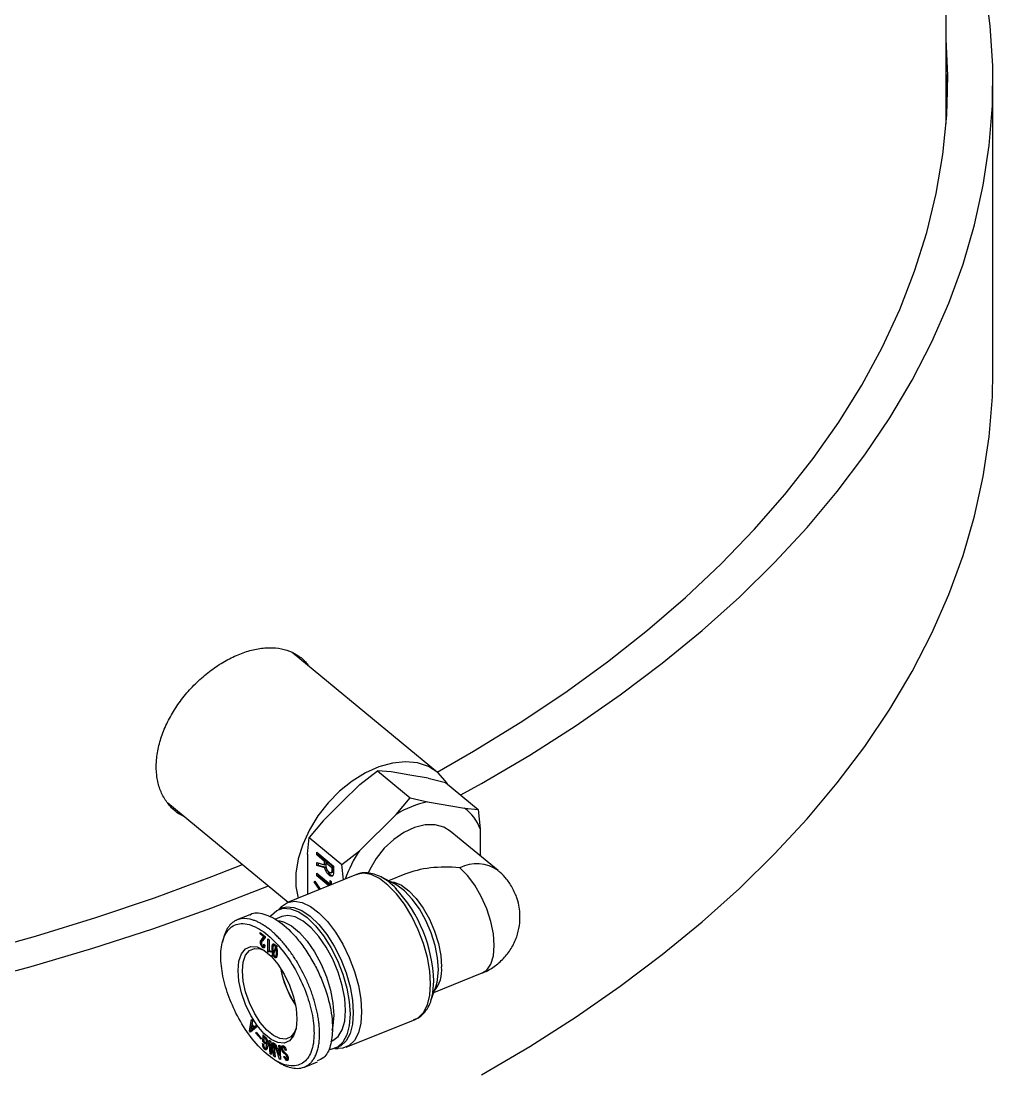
# Model space of a CAD drawing. Header units: millimetres. Extents: x 334 to 3694, y 0 to 2376.
# Drawn here: x 3245.2 to 3318.8, y 1206.1 to 1285.7 of the extents above; entities that cross this region are included whole.
import ezdxf

# ---------------------------------------------------------------- set-up
doc = ezdxf.new("R2010")
doc.units = ezdxf.units.MM
doc.header["$LTSCALE"] = 3
doc.layers.add('1_외형선', color=7, linetype='Continuous', lineweight=25)

msp = doc.modelspace()

# ---------------------------------------------------------------- linework, layer by layer
at = {"layer": '1_외형선'}
for p, q in [((3315.239, 1278.689), (3315.239, 1339.046)), ((3315.341, 1279.913), (3315.239, 1281.857)), ((3318.779, 1259.092), (3318.779, 1281.138)), ((3276.759, 1228.791), (3265.752, 1237.866)), ((3270.88, 1227.876), (3272.205, 1228.92)), ((3272.205, 1228.92), (3274.677, 1226.883)), ((3273.249, 1228.833), (3272.205, 1228.92)), ((3274.645, 1228.594), (3273.249, 1228.833)), ((3276.04, 1228.355), (3274.645, 1228.594)), ((3276.04, 1228.355), (3277.366, 1228.036)), ((3270.88, 1227.876), (3269.484, 1226.508)), ((3277.366, 1228.036), (3279.837, 1225.999)), ((3273.633, 1225.606), (3274.677, 1226.883)), ((3274.677, 1226.883), (3276.002, 1226.564)), ((3256.343, 1226.494), (3265.458, 1218.978)), ((3269.484, 1226.508), (3268.089, 1225.141)), ((3276.002, 1226.564), (3278.793, 1226.086)), ((3278.793, 1226.086), (3279.837, 1225.999)), ((3279.837, 1225.999), (3279.978, 1224.519)), ((3268.089, 1225.141), (3267.045, 1223.864)), ((3270.842, 1222.871), (3273.633, 1225.606)), ((3281.332, 1221.366), (3277.718, 1224.345)), ((3279.978, 1224.519), (3279.978, 1222.482)), ((3266.904, 1222.617), (3267.045, 1223.864)), ((3267.045, 1223.864), (3269.516, 1221.827)), ((3267.614, 1222.76), (3268.887, 1221.71)), ((3267.614, 1222.546), (3267.614, 1222.76)), ((3267.712, 1222.679), (3267.712, 1222.586)), ((3269.516, 1221.827), (3270.842, 1222.871)), ((3266.904, 1222.617), (3266.904, 1221.01)), ((3267.712, 1222.586), (3267.614, 1222.546)), ((3268.202, 1222.062), (3267.614, 1222.546)), ((3267.614, 1221.97), (3268.202, 1221.801)), ((3267.614, 1221.747), (3267.614, 1221.97)), ((3267.712, 1222.586), (3268.3, 1222.101)), ((3267.712, 1221.942), (3267.712, 1221.787)), ((3268.3, 1222.101), (3268.202, 1222.062)), ((3268.202, 1221.801), (3268.202, 1222.062)), ((3268.3, 1222.101), (3268.3, 1221.841)), ((3268.326, 1221.959), (3268.424, 1221.999)), ((3268.326, 1221.959), (3268.763, 1221.599)), ((3268.326, 1221.69), (3268.326, 1221.959)), ((3268.862, 1221.638), (3268.424, 1221.999)), ((3267.712, 1221.787), (3267.614, 1221.747)), ((3268.221, 1221.581), (3267.614, 1221.747)), ((3267.614, 1221.17), (3268.626, 1220.336)), ((3267.614, 1220.957), (3267.614, 1221.17)), ((3267.712, 1221.787), (3268.32, 1221.621)), ((3267.712, 1221.089), (3267.712, 1220.996)), ((3268.3, 1221.841), (3268.202, 1221.801)), ((3268.32, 1221.621), (3268.221, 1221.581)), ((3268.404, 1221.383), (3268.306, 1221.343)), ((3268.661, 1221.186), (3268.759, 1221.226)), ((3268.698, 1221.197), (3268.796, 1221.237)), ((3268.763, 1221.599), (3268.862, 1221.638)), ((3268.763, 1221.599), (3268.763, 1221.394)), ((3268.763, 1221.394), (3268.862, 1221.434)), ((3268.862, 1221.434), (3268.862, 1221.638)), ((3268.887, 1221.71), (3268.887, 1221.245)), ((3269.627, 1220.663), (3269.516, 1221.827)), ((3274.282, 1221.089), (3273.047, 1220.59)), ((3270.621, 1221.065), (3265.403, 1218.956)), ((3266.904, 1221.01), (3266.904, 1219.562)), ((3267.418, 1220.514), (3267.457, 1220.575)), ((3267.418, 1220.514), (3267.481, 1220.539)), ((3267.814, 1219.93), (3267.418, 1220.514)), ((3267.457, 1220.575), (3267.877, 1219.956)), ((3267.614, 1220.957), (3267.712, 1220.996)), ((3268.515, 1220.214), (3267.614, 1220.957)), ((3267.712, 1220.996), (3268.613, 1220.253)), ((3268.639, 1221.069), (3268.541, 1221.029)), ((3268.626, 1220.615), (3268.704, 1220.55)), ((3268.626, 1220.336), (3268.626, 1220.615)), ((3268.724, 1220.376), (3268.626, 1220.336)), ((3273.537, 1220.338), (3272.461, 1220.891)), ((3273.666, 1220.267), (3273.537, 1220.338)), ((3262.562, 1218.027), (3261.575, 1217.628)), ((3264.91, 1218.611), (3264.738, 1218.428)), ((3265.002, 1218.535), (3264.756, 1218.435)), ((3264.981, 1217.879), (3264.432, 1217.657)), ((3263.341, 1216.674), (3263.701, 1216.377)), ((3263.341, 1216.579), (3263.341, 1216.674)), ((3263.419, 1216.61), (3263.341, 1216.579)), ((3263.617, 1216.352), (3263.341, 1216.579)), ((3263.447, 1216.17), (3263.617, 1216.352)), ((3263.715, 1216.392), (3263.546, 1216.21)), ((3263.617, 1216.352), (3263.694, 1216.383)), ((3263.701, 1216.377), (3263.701, 1216.297)), ((3260.559, 1216.267), (3260.478, 1215.96)), ((3263.45, 1215.987), (3263.352, 1215.947)), ((3263.459, 1215.734), (3263.401, 1215.71)), ((3263.546, 1216.21), (3263.447, 1216.17)), ((3263.701, 1216.297), (3263.5, 1216.051)), ((3263.613, 1215.592), (3263.514, 1215.552)), ((3263.56, 1215.628), (3263.575, 1215.634)), ((3263.574, 1215.634), (3263.613, 1215.592)), ((3263.676, 1215.675), (3263.578, 1215.635)), ((3263.61, 1215.795), (3263.687, 1215.731)), ((3263.613, 1215.592), (3263.66, 1215.564)), ((3263.92, 1216.197), (3264.001, 1216.13)), ((3263.92, 1215.217), (3263.92, 1216.197)), ((3264.001, 1216.13), (3264.001, 1215.351)), ((3264.503, 1215.556), (3264.326, 1215.104)), ((3264.462, 1215.741), (3264.374, 1215.706)), ((3264.487, 1215.715), (3264.421, 1215.688)), ((3264.503, 1215.556), (3264.587, 1215.59)), ((3264.541, 1215.625), (3264.573, 1215.699)), ((3264.603, 1215.649), (3264.541, 1215.625)), ((3264.574, 1215.527), (3264.561, 1215.493)), ((3264.609, 1215.64), (3264.57, 1215.551)), ((3264.573, 1215.699), (3264.609, 1215.64)), ((3264.019, 1215.257), (3263.92, 1215.217)), ((3263.963, 1215.182), (3263.92, 1215.217)), ((3264.086, 1215.282), (3264, 1215.247)), ((3264.001, 1215.351), (3264.107, 1215.264)), ((3264.019, 1215.337), (3264.019, 1215.257)), ((3264.019, 1215.257), (3264.021, 1215.255)), ((3264.107, 1215.264), (3264.107, 1215.204)), ((3264.326, 1215.481), (3264.227, 1215.441)), ((3264.241, 1214.937), (3264.284, 1215.018)), ((3264.34, 1214.977), (3264.241, 1214.937)), ((3264.277, 1214.878), (3264.241, 1214.937)), ((3264.312, 1214.949), (3264.277, 1214.878)), ((3264.361, 1215.049), (3264.284, 1215.018)), ((3264.326, 1215.104), (3264.309, 1215.374)), ((3264.369, 1214.972), (3264.312, 1214.949)), ((3264.392, 1215.13), (3264.326, 1215.104)), ((3264.356, 1215.008), (3264.34, 1214.977)), ((3264.34, 1214.977), (3264.348, 1214.964)), ((3264.351, 1215.023), (3264.524, 1215.478)), ((3264.368, 1215.12), (3264.375, 1215.087)), ((3264.52, 1214.844), (3264.421, 1214.804)), ((3264.469, 1214.878), (3264.47, 1214.878)), ((3264.483, 1214.883), (3264.52, 1214.844)), ((3264.583, 1214.922), (3264.485, 1214.882)), ((3264.579, 1215.501), (3264.524, 1215.478)), ((3264.524, 1215.478), (3264.538, 1215.185)), ((3264.614, 1215.216), (3264.538, 1215.185)), ((3264.604, 1214.95), (3264.583, 1214.922)), ((3276.465, 1212.134), (3280.14, 1213.62)), ((3276.253, 1211.511), (3276.642, 1212.656)), ((3276.642, 1212.656), (3276.716, 1212.912)), ((3276.253, 1211.511), (3276.37, 1211.95)), ((3262.53, 1209.227), (3262.672, 1210.101)), ((3262.672, 1210.101), (3262.748, 1209.986)), ((3262.746, 1209.989), (3262.676, 1209.558)), ((3262.748, 1209.986), (3262.705, 1209.733)), ((3269.833, 1207.997), (3275.051, 1210.106)), ((3274.993, 1210.085), (3275.051, 1210.106)), ((3262.629, 1209.266), (3262.53, 1209.227)), ((3262.594, 1209.13), (3262.53, 1209.227)), ((3263.053, 1209.524), (3262.594, 1209.13)), ((3262.643, 1209.353), (3262.629, 1209.266)), ((3262.629, 1209.266), (3262.673, 1209.199)), ((3262.641, 1209.356), (3262.691, 1209.647)), ((3262.647, 1209.346), (3262.641, 1209.356)), ((3262.799, 1209.484), (3262.647, 1209.346)), ((3262.745, 1209.386), (3262.647, 1209.346)), ((3262.747, 1209.67), (3262.691, 1209.647)), ((3262.691, 1209.647), (3262.799, 1209.484)), ((3262.705, 1209.733), (3262.845, 1209.521)), ((3262.898, 1209.523), (3262.745, 1209.386)), ((3262.799, 1209.484), (3262.898, 1209.523)), ((3262.845, 1209.521), (3262.977, 1209.639)), ((3262.845, 1209.521), (3262.943, 1209.561)), ((3262.888, 1209.539), (3262.898, 1209.523)), ((3262.997, 1209.609), (3262.943, 1209.561)), ((3262.977, 1209.639), (3263.053, 1209.524)), ((3263.006, 1209.067), (3263.02, 1209.133)), ((3263.058, 1209.088), (3263.006, 1209.067)), ((3263.395, 1208.6), (3263.006, 1209.067)), ((3263.02, 1209.133), (3263.409, 1208.666)), ((3263.409, 1208.666), (3263.395, 1208.6)), ((3263.527, 1208.424), (3263.551, 1208.935)), ((3263.601, 1208.454), (3263.527, 1208.424)), ((3263.706, 1208.259), (3263.527, 1208.424)), ((3263.551, 1208.935), (3263.611, 1208.88)), ((3263.606, 1208.542), (3263.601, 1208.451)), ((3263.601, 1208.451), (3263.711, 1208.35)), ((3263.611, 1208.88), (3263.617, 1208.784)), ((3263.641, 1208.793), (3263.635, 1208.675)), ((3263.755, 1208.736), (3263.657, 1208.697)), ((3263.711, 1208.35), (3263.706, 1208.259)), ((3263.788, 1208.703), (3263.722, 1208.677)), ((3263.837, 1208.611), (3263.777, 1208.587)), ((3264.003, 1208.533), (3264.101, 1208.47)), ((3264.091, 1207.489), (3264.003, 1208.533)), ((3264.101, 1208.47), (3264.349, 1207.572)), ((3264.114, 1208.424), (3264.13, 1208.229)), ((3264.286, 1208.351), (3264.367, 1208.3)), ((3264.352, 1207.569), (3264.286, 1208.351)), ((3268.682, 1208.438), (3268.781, 1208.478)), ((3263.52, 1208.289), (3263.594, 1208.221)), ((3263.624, 1208.015), (3263.568, 1207.992)), ((3263.77, 1207.882), (3263.672, 1207.842)), ((3263.821, 1207.956), (3263.723, 1207.916)), ((3263.736, 1207.921), (3263.77, 1207.882)), ((3263.917, 1208.261), (3263.818, 1208.221)), ((3264.164, 1208.243), (3264.105, 1208.219)), ((3264.105, 1208.219), (3264.171, 1207.437)), ((3264.109, 1208.217), (3264.105, 1208.219)), ((3264.165, 1208.239), (3264.109, 1208.217)), ((3264.357, 1207.318), (3264.109, 1208.217)), ((3264.349, 1207.572), (3264.352, 1207.569)), ((3264.426, 1207.599), (3264.352, 1207.569)), ((3264.367, 1208.3), (3264.455, 1207.255)), ((3264.392, 1207.586), (3264.442, 1207.404)), ((3264.42, 1208.27), (3264.501, 1208.241)), ((3264.805, 1207.102), (3264.42, 1208.27)), ((3264.501, 1208.241), (3264.611, 1207.901)), ((3264.611, 1207.901), (3264.758, 1207.849)), ((3264.747, 1207.827), (3264.649, 1207.787)), ((3264.649, 1207.787), (3264.763, 1207.747)), ((3264.776, 1207.393), (3264.649, 1207.787)), ((3264.659, 1207.884), (3264.686, 1207.802)), ((3264.742, 1208.157), (3264.822, 1208.129)), ((3264.758, 1207.849), (3264.742, 1208.157)), ((3264.747, 1207.827), (3264.838, 1207.795)), ((3264.758, 1207.849), (3264.834, 1207.88)), ((3264.763, 1207.747), (3264.839, 1207.778)), ((3264.763, 1207.747), (3264.783, 1207.39)), ((3264.822, 1208.129), (3264.872, 1207.078)), ((3265.039, 1208.08), (3264.941, 1208.041)), ((3265.028, 1207.835), (3264.964, 1207.809)), ((3265.052, 1208.116), (3265.039, 1208.08)), ((3265.142, 1208.036), (3265.043, 1207.996)), ((3265.176, 1208.043), (3265.077, 1208.003)), ((3265.181, 1207.62), (3265.101, 1207.587)), ((3265.282, 1207.411), (3265.101, 1207.587)), ((3265.114, 1207.685), (3265.318, 1207.485)), ((3265.142, 1208.034), (3265.176, 1208.043)), ((3265.213, 1207.98), (3265.153, 1207.956)), ((3265.28, 1207.84), (3265.219, 1207.816)), ((3265.235, 1207.764), (3265.219, 1207.816)), ((3265.297, 1207.789), (3265.235, 1207.764)), ((3265.305, 1207.762), (3265.235, 1207.764)), ((3265.288, 1207.82), (3265.305, 1207.762)), ((3268.987, 1207.914), (3269.239, 1207.902)), ((3269.006, 1207.922), (3269.252, 1208.021)), ((3264.164, 1207.519), (3264.091, 1207.489)), ((3264.171, 1207.437), (3264.091, 1207.489)), ((3264.446, 1207.355), (3264.357, 1207.318)), ((3264.455, 1207.255), (3264.357, 1207.318)), ((3264.449, 1207.027), (3264.722, 1206.862)), ((3264.783, 1207.39), (3264.776, 1207.393)), ((3264.856, 1207.42), (3264.783, 1207.39)), ((3264.869, 1207.128), (3264.805, 1207.102)), ((3264.872, 1207.078), (3264.805, 1207.102)), ((3264.817, 1207.404), (3264.863, 1207.263)), ((3265.131, 1207.304), (3265.201, 1207.302)), ((3265.345, 1207.099), (3265.247, 1207.059)), ((3265.354, 1207.44), (3265.282, 1207.411)), ((3265.357, 1207.109), (3265.456, 1207.149)), ((3265.369, 1207.264), (3265.428, 1207.289)), ((3265.418, 1207.006), (3265.372, 1206.987)), ((3265.454, 1207.174), (3265.377, 1207.143)), ((3266.674, 1206.501), (3267.662, 1206.9))]:
    msp.add_line(p, q, dxfattribs=at)
at = {"layer": '1_외형선', "flags": 128}
for points in [[(3278.517, 1227.087), (3280.067, 1227.949), (3283.727, 1230.105), (3287.232, 1232.345), (3290.577, 1234.665), (3293.757, 1237.061), (3296.766, 1239.53), (3299.599, 1242.067), (3302.251, 1244.668), (3304.719, 1247.329), (3306.998, 1250.046), (3309.084, 1252.814), (3310.975, 1255.629), (3312.666, 1258.485), (3314.155, 1261.378), (3315.44, 1264.304), (3316.519, 1267.258), (3317.389, 1270.235), (3318.05, 1273.229), (3318.499, 1276.236), (3318.738, 1279.252), (3318.764, 1282.27), (3318.579, 1285.287), (3318.182, 1288.297)], [(3276.718, 1228.824), (3279.485, 1230.405), (3283.017, 1232.574), (3286.392, 1234.825), (3289.604, 1237.153), (3292.648, 1239.556), (3295.519, 1242.029), (3298.211, 1244.569), (3300.72, 1247.169), (3303.042, 1249.827), (3305.174, 1252.538), (3307.11, 1255.297), (3308.849, 1258.1), (3310.387, 1260.941), (3311.722, 1263.817), (3312.851, 1266.721), (3313.772, 1269.65), (3314.485, 1272.599), (3314.987, 1275.562), (3315.278, 1278.534), (3315.357, 1281.51), (3315.239, 1284.307)], [(3315.231, 1277.864), (3315.237, 1278.317), (3315.239, 1278.689)], [(3280.067, 1205.902), (3283.727, 1208.058), (3287.232, 1210.298), (3290.577, 1212.618), (3293.757, 1215.014), (3296.766, 1217.483), (3299.599, 1220.02), (3302.251, 1222.622), (3304.719, 1225.283), (3306.998, 1228), (3309.084, 1230.768), (3310.975, 1233.582), (3312.666, 1236.438), (3314.155, 1239.332), (3315.44, 1242.258), (3316.519, 1245.211), (3317.389, 1248.188), (3318.05, 1251.182), (3318.499, 1254.19), (3318.738, 1257.205), (3318.779, 1259.092)], [(3277.506, 1227.921), (3277.342, 1228.169), (3276.768, 1228.783), (3276.058, 1229.234), (3275.234, 1229.509), (3274.318, 1229.599), (3273.338, 1229.502), (3272.321, 1229.221), (3271.297, 1228.763), (3270.294, 1228.143), (3269.343, 1227.377), (3268.47, 1226.488), (3267.7, 1225.502), (3267.056, 1224.446), (3266.556, 1223.352), (3266.214, 1222.25), (3266.041, 1221.173), (3266.041, 1220.151), (3266.196, 1219.276)], [(3277.718, 1224.345), (3277.236, 1224.642), (3276.567, 1224.823), (3275.817, 1224.818), (3275.02, 1224.626), (3274.213, 1224.257), (3273.435, 1223.727), (3272.721, 1223.061), (3272.106, 1222.291), (3271.617, 1221.452), (3271.494, 1221.182)], [(3171.153, 1209.444), (3176.268, 1209.063), (3181.405, 1208.804), (3186.556, 1208.666), (3191.713, 1208.651), (3196.866, 1208.758), (3202.008, 1208.987), (3207.129, 1209.338), (3212.22, 1209.809), (3217.274, 1210.401), (3222.282, 1211.113), (3227.234, 1211.942), (3232.124, 1212.888), (3236.942, 1213.949), (3241.68, 1215.124), (3246.331, 1216.409), (3250.887, 1217.804), (3255.34, 1219.306), (3259.682, 1220.912), (3261.999, 1221.83)], [(3276.226, 1212.791), (3276.165, 1213.755), (3275.983, 1214.785), (3275.688, 1215.844), (3275.289, 1216.893), (3274.802, 1217.896), (3274.244, 1218.814), (3273.635, 1219.617), (3272.997, 1220.273), (3272.354, 1220.76), (3271.727, 1221.06), (3271.141, 1221.162), (3270.621, 1221.065)], [(3280.14, 1213.62), (3280.476, 1213.84), (3280.788, 1214.289), (3280.981, 1214.917), (3281.047, 1215.691), (3280.981, 1216.574), (3280.788, 1217.52), (3280.476, 1218.483), (3280.062, 1219.414), (3279.566, 1220.266), (3279.013, 1220.998), (3278.431, 1221.571)], [(3273.148, 1220.538), (3273.474, 1220.492), (3274.019, 1220.258), (3274.584, 1219.836), (3275.142, 1219.246), (3275.667, 1218.515), (3276.135, 1217.677), (3276.524, 1216.772), (3276.816, 1215.841), (3276.996, 1214.929), (3277.058, 1214.079)], [(3169.599, 1207.585), (3174.779, 1207.173), (3179.984, 1206.883), (3185.205, 1206.715), (3190.433, 1206.669), (3195.66, 1206.746), (3200.878, 1206.944), (3206.077, 1207.265), (3211.249, 1207.707), (3216.387, 1208.269), (3221.48, 1208.952), (3226.522, 1209.753), (3231.503, 1210.671), (3236.415, 1211.705), (3241.251, 1212.853), (3246.002, 1214.113), (3250.661, 1215.484), (3255.22, 1216.962), (3259.672, 1218.546), (3263.961, 1220.213)], [(3276.817, 1213.873), (3276.754, 1214.752), (3276.567, 1215.695), (3276.266, 1216.657), (3275.864, 1217.593), (3275.38, 1218.459), (3274.837, 1219.215), (3274.26, 1219.825), (3273.676, 1220.261), (3273.666, 1220.267)], [(3264.91, 1218.611), (3264.954, 1218.657), (3265.398, 1218.954), (3265.923, 1219.053), (3266.51, 1218.951), (3267.136, 1218.651), (3267.78, 1218.164), (3268.418, 1217.507), (3269.027, 1216.705), (3269.585, 1215.786), (3270.072, 1214.784), (3270.47, 1213.735), (3270.765, 1212.676), (3270.947, 1211.646), (3271.008, 1210.682)], [(3264.105, 1217.879), (3264.177, 1217.98), (3264.581, 1218.348), (3265.074, 1218.518), (3265.637, 1218.482), (3266.247, 1218.243), (3266.881, 1217.808), (3267.516, 1217.196), (3268.126, 1216.43), (3268.688, 1215.538), (3269.181, 1214.556), (3269.585, 1213.521), (3269.886, 1212.473), (3270.071, 1211.452), (3270.133, 1210.497)], [(3269.789, 1210.781), (3269.726, 1211.694), (3269.538, 1212.672), (3269.234, 1213.672), (3268.827, 1214.651), (3268.335, 1215.565), (3267.78, 1216.375), (3267.185, 1217.045), (3266.577, 1217.546), (3265.982, 1217.857), (3265.427, 1217.963), (3264.981, 1217.879)], [(3265.002, 1218.535), (3265.32, 1218.617), (3265.882, 1218.581), (3266.492, 1218.342), (3267.127, 1217.908), (3267.761, 1217.296), (3268.371, 1216.529), (3268.934, 1215.638), (3269.426, 1214.656), (3269.831, 1213.621), (3270.131, 1212.573), (3270.317, 1211.551), (3270.379, 1210.597)], [(3264.716, 1217.594), (3265.098, 1217.499), (3265.692, 1217.189), (3266.3, 1216.688), (3266.895, 1216.017), (3267.45, 1215.207), (3267.942, 1214.293), (3268.349, 1213.315), (3268.653, 1212.315), (3268.841, 1211.337), (3268.904, 1210.423)], [(3266.111, 1210.13), (3266.047, 1209.424), (3265.856, 1208.866), (3265.551, 1208.488), (3265.149, 1208.312), (3264.673, 1208.349), (3264.152, 1208.596), (3263.614, 1209.039), (3263.093, 1209.652), (3262.617, 1210.4), (3262.215, 1211.238), (3261.91, 1212.119), (3261.719, 1212.991), (3261.655, 1213.804), (3261.719, 1214.51), (3261.91, 1215.068), (3262.215, 1215.445), (3262.617, 1215.621), (3263.093, 1215.584), (3263.614, 1215.337), (3264.152, 1214.894), (3264.673, 1214.281), (3265.149, 1213.534), (3265.551, 1212.695), (3265.856, 1211.814), (3266.047, 1210.942), (3266.111, 1210.13)], [(3266.042, 1209.402), (3265.931, 1209.137), (3265.644, 1208.782), (3265.267, 1208.618), (3264.821, 1208.652), (3264.332, 1208.884), (3263.828, 1209.299), (3263.338, 1209.875), (3262.892, 1210.576), (3262.515, 1211.363), (3262.228, 1212.189), (3262.05, 1213.007), (3261.989, 1213.77), (3262.05, 1214.432), (3262.228, 1214.956), (3262.515, 1215.31), (3262.892, 1215.475), (3263.338, 1215.44), (3263.654, 1215.311)], [(3276.716, 1212.912), (3276.754, 1213.097), (3276.817, 1213.873)], [(3275.051, 1210.106), (3275.289, 1210.233), (3275.688, 1210.626), (3275.983, 1211.198), (3276.165, 1211.928), (3276.226, 1212.791)], [(3276.37, 1211.95), (3276.403, 1212.132), (3276.466, 1212.997)], [(3268.781, 1208.478), (3268.827, 1208.498), (3269.234, 1208.806), (3269.538, 1209.305), (3269.726, 1209.973), (3269.789, 1210.781)], [(3270.133, 1210.497), (3270.071, 1209.646), (3269.886, 1208.93), (3269.585, 1208.377), (3269.181, 1208.009), (3268.688, 1207.839), (3268.558, 1207.829)], [(3268.904, 1210.423), (3268.841, 1209.615), (3268.764, 1209.267)], [(3271.008, 1210.682), (3270.947, 1209.819), (3270.765, 1209.088), (3270.47, 1208.517), (3270.072, 1208.124), (3269.585, 1207.925), (3269.239, 1207.902)], [(3270.379, 1210.597), (3270.317, 1209.745), (3270.131, 1209.029), (3269.831, 1208.476), (3269.426, 1208.108), (3269.252, 1208.021)]]:
    msp.add_lwpolyline(points, dxfattribs=at)
at = {"layer": '1_외형선'}
for centre, radius, start, end in [((3277.31, 1219.919), 6.772, 101.13283, 122.88638), ((3277.01, 1223.506), 3.136, 18.8499, 55.34713), ((3278.202, 1217.866), 8.901, 145.78407, 161.2883), ((3279.715, 1219.106), 2.779, 54.51914, 117.508), ((3270.392, 1217.011), 4.398, 43.4571, 61.92049), ((3265.621, 1212.665), 10.85, 1.75326, 42.79028), ((3272.227, 1215.339), 7.481, 190.28546, 213.73375), ((3272.209, 1215.332), 7.455, 190.39165, 213.62756), ((3274.653, 1213.804), 2.42, 319.80729, 6.51774)]:
    msp.add_arc(centre, radius, start, end, dxfattribs=at)
msp.add_ellipse((3278.431, 1217.847), major_axis=(6.326, -0.973), ratio=0.577248, start_param=1.659382, end_param=2.371419, dxfattribs=at)
for points, knots in [([(3257.603, 1225.455), (3257.506, 1225.495), (3257.134, 1225.652), (3256.611, 1226.106), (3256.06, 1226.794), (3255.682, 1227.632), (3255.473, 1228.575), (3255.451, 1229.603), (3255.606, 1230.683), (3255.942, 1231.786), (3256.44, 1232.883), (3257.092, 1233.943), (3257.872, 1234.94), (3258.762, 1235.844), (3259.73, 1236.634), (3260.75, 1237.284), (3261.79, 1237.781), (3262.82, 1238.105), (3263.813, 1238.255), (3264.739, 1238.217), (3265.581, 1238.003), (3266.297, 1237.594), (3266.766, 1237.205), (3266.942, 1236.91), (3266.973, 1236.859)], [0, 0, 0, 0, 0.017204, 0.065873, 0.114542, 0.163213, 0.211884, 0.26048, 0.309075, 0.357635, 0.406196, 0.454816, 0.503436, 0.552118, 0.6008, 0.649449, 0.698098, 0.746671, 0.795245, 0.843817, 0.892389, 0.941038, 0.989685, 1, 1, 1, 1]), ([(3268.306, 1221.343), (3268.287, 1221.386), (3268.251, 1221.464), (3268.231, 1221.544), (3268.221, 1221.581)], [0, 0, 0, 0, 0.545398, 1, 1, 1, 1]), ([(3268.541, 1221.029), (3268.497, 1221.07), (3268.432, 1221.131), (3268.354, 1221.248), (3268.322, 1221.312), (3268.306, 1221.343)], [0, 0, 0, 0, 0.518273, 0.759242, 1, 1, 1, 1]), ([(3268.32, 1221.621), (3268.329, 1221.584), (3268.349, 1221.503), (3268.385, 1221.426), (3268.404, 1221.383)], [0, 0, 0, 0, 0.454602, 1, 1, 1, 1]), ([(3268.384, 1221.446), (3268.368, 1221.489), (3268.343, 1221.551), (3268.328, 1221.634), (3268.326, 1221.671), (3268.326, 1221.69)], [0, 0, 0, 0, 0.5069588, 0.7503518, 1, 1, 1, 1]), ([(3268.541, 1221.243), (3268.51, 1221.271), (3268.466, 1221.311), (3268.413, 1221.387), (3268.394, 1221.427), (3268.384, 1221.446)], [0, 0, 0, 0, 0.546355, 0.779757, 1, 1, 1, 1]), ([(3268.404, 1221.383), (3268.42, 1221.352), (3268.452, 1221.288), (3268.53, 1221.171), (3268.595, 1221.11), (3268.639, 1221.069)], [0, 0, 0, 0, 0.240758, 0.481727, 1, 1, 1, 1]), ([(3268.698, 1221.197), (3268.688, 1221.193), (3268.667, 1221.184), (3268.615, 1221.19), (3268.571, 1221.221), (3268.541, 1221.243)], [0, 0, 0, 0, 0.238801, 0.478455, 1, 1, 1, 1]), ([(3268.763, 1221.394), (3268.761, 1221.348), (3268.757, 1221.281), (3268.728, 1221.221), (3268.708, 1221.205), (3268.698, 1221.197)], [0, 0, 0, 0, 0.524271, 0.763232, 1, 1, 1, 1]), ([(3268.887, 1221.245), (3268.883, 1221.177), (3268.876, 1221.076), (3268.831, 1220.988), (3268.799, 1220.963), (3268.783, 1220.95)], [0, 0, 0, 0, 0.512623, 0.754559, 1, 1, 1, 1]), ([(3268.796, 1221.237), (3268.806, 1221.245), (3268.827, 1221.261), (3268.855, 1221.321), (3268.859, 1221.388), (3268.862, 1221.434)], [0, 0, 0, 0, 0.236768, 0.475729, 1, 1, 1, 1]), ([(3273.641, 1219.987), (3273.576, 1220.055), (3273.357, 1220.284), (3272.967, 1220.591), (3272.475, 1220.902), (3271.967, 1221.113), (3271.449, 1221.21), (3270.986, 1221.199), (3270.727, 1221.088), (3270.627, 1221.045)], [0, 0, 0, 0, 0.068946, 0.23023, 0.393524, 0.558521, 0.724742, 0.893557, 1, 1, 1, 1]), ([(3282.659, 1219.556), (3282.525, 1219.841), (3282.333, 1220.25), (3281.92, 1220.795), (3281.625, 1221.134), (3281.377, 1221.317), (3281.316, 1221.362)], [0, 0, 0, 0, 0.4129991, 0.5937778, 0.9007546, 1, 1, 1, 1]), ([(3268.783, 1220.95), (3268.768, 1220.944), (3268.737, 1220.931), (3268.656, 1220.945), (3268.588, 1220.994), (3268.541, 1221.029)], [0, 0, 0, 0, 0.2283401, 0.4644475, 1, 1, 1, 1]), ([(3268.639, 1221.069), (3268.687, 1221.033), (3268.753, 1220.983), (3268.81, 1220.978), (3268.826, 1220.977)], [0, 0, 0, 0, 0.725565, 1, 1, 1, 1]), ([(3268.704, 1220.55), (3268.705, 1220.5), (3268.706, 1220.422), (3268.73, 1220.335), (3268.738, 1220.304)], [0, 0, 0, 0, 0.6488005, 1, 1, 1, 1]), ([(3280.135, 1213.626), (3280.163, 1213.635), (3280.487, 1213.733), (3281.049, 1214.089), (3281.772, 1214.692), (3282.356, 1215.461), (3282.758, 1216.311), (3282.969, 1217.183), (3283.008, 1217.939), (3282.938, 1218.619), (3282.819, 1219.132), (3282.7, 1219.446), (3282.659, 1219.556)], [0, 0, 0, 0, 0.012028, 0.142067, 0.273418, 0.406619, 0.543169, 0.664711, 0.780551, 0.858915, 0.950804, 1, 1, 1, 1]), ([(3262.569, 1218.012), (3262.582, 1218.024), (3262.848, 1218.239), (3263.627, 1218.121), (3264.84, 1217.56), (3265.955, 1216.482), (3266.808, 1215.341), (3267.392, 1214.381), (3267.901, 1213.343), (3268.419, 1211.999), (3268.761, 1210.61), (3268.798, 1209.723), (3268.811, 1209.413)], [0, 0, 0, 0, 0.007519, 0.14644, 0.298138, 0.460258, 0.541565, 0.625469, 0.7026, 0.782441, 0.92397, 1, 1, 1, 1]), ([(3267.411, 1209.058), (3267.402, 1209.304), (3267.375, 1210.034), (3267.077, 1211.414), (3266.434, 1213.1), (3265.517, 1214.726), (3264.371, 1216.146), (3263.319, 1216.965), (3262.487, 1217.308), (3261.904, 1217.382), (3261.383, 1217.262), (3260.837, 1216.872), (3260.403, 1216.011), (3260.307, 1214.581), (3260.519, 1213.245), (3260.911, 1211.903), (3261.497, 1210.495), (3262.46, 1208.903), (3263.644, 1207.547), (3264.703, 1206.821), (3265.518, 1206.573), (3266.075, 1206.574), (3266.56, 1206.769), (3267.052, 1207.243), (3267.366, 1208.028), (3267.399, 1208.799), (3267.411, 1209.058)], [0, 0, 0, 0, 0.023885, 0.070957, 0.118346, 0.169704, 0.225618, 0.286129, 0.316979, 0.348796, 0.378334, 0.40892, 0.462998, 0.511753, 0.557683, 0.580952, 0.627877, 0.680445, 0.737459, 0.798476, 0.829158, 0.860816, 0.889902, 0.920025, 0.973065, 1, 1, 1, 1]), ([(3267.828, 1209.016), (3267.828, 1209.076), (3267.827, 1209.195), (3267.819, 1209.38), (3267.806, 1209.567), (3267.782, 1209.822), (3267.749, 1210.083), (3267.705, 1210.348), (3267.654, 1210.616), (3267.594, 1210.887), (3267.525, 1211.16), (3267.451, 1211.434), (3267.368, 1211.709), (3267.254, 1212.052), (3267.155, 1212.325), (3267.022, 1212.663), (3266.708, 1213.405), (3266.23, 1214.308), (3265.7, 1215.106), (3265.425, 1215.474), (3265.225, 1215.726), (3265.063, 1215.919), (3264.859, 1216.148), (3264.695, 1216.322), (3264.529, 1216.486), (3264.363, 1216.642), (3264.196, 1216.789), (3264.03, 1216.924), (3263.863, 1217.052), (3263.696, 1217.169), (3263.489, 1217.3), (3263.325, 1217.393), (3263.163, 1217.474), (3263.001, 1217.547), (3262.562, 1217.715), (3262.028, 1217.775), (3261.501, 1217.618), (3261.241, 1217.444), (3261.059, 1217.267), (3260.963, 1217.152), (3260.875, 1217.023), (3260.792, 1216.885), (3260.717, 1216.733), (3260.652, 1216.568), (3260.603, 1216.428), (3260.576, 1216.321), (3260.561, 1216.262)], [0, 0, 0, 0, 0.012279, 0.024558, 0.036838, 0.049117, 0.07369, 0.085969, 0.098248, 0.122821, 0.1351, 0.147379, 0.17195, 0.184229, 0.208799, 0.221078, 0.245648, 0.344846, 0.394058, 0.418624, 0.430902, 0.455467, 0.467745, 0.49231, 0.504588, 0.516866, 0.541431, 0.553709, 0.565987, 0.590552, 0.60283, 0.627395, 0.639673, 0.651951, 0.676516, 0.775577, 0.8248, 0.874033, 0.886311, 0.910882, 0.92316, 0.935439, 0.960011, 0.97229, 0.984569, 1, 1, 1, 1]), ([(3263.352, 1215.947), (3263.353, 1215.971), (3263.356, 1216.02), (3263.383, 1216.105), (3263.421, 1216.143), (3263.447, 1216.17)], [0, 0, 0, 0, 0.219584, 0.453946, 1, 1, 1, 1]), ([(3263.401, 1215.71), (3263.394, 1215.729), (3263.378, 1215.767), (3263.357, 1215.85), (3263.354, 1215.907), (3263.352, 1215.947)], [0, 0, 0, 0, 0.231733, 0.468984, 1, 1, 1, 1]), ([(3263.514, 1215.552), (3263.493, 1215.572), (3263.451, 1215.612), (3263.418, 1215.678), (3263.401, 1215.71)], [0, 0, 0, 0, 0.5046217, 1, 1, 1, 1]), ([(3263.5, 1216.051), (3263.481, 1216.031), (3263.444, 1215.993), (3263.436, 1215.913), (3263.433, 1215.875)], [0, 0, 0, 0, 0.526259, 1, 1, 1, 1]), ([(3263.433, 1215.875), (3263.434, 1215.848), (3263.436, 1215.81), (3263.45, 1215.755), (3263.46, 1215.73), (3263.465, 1215.718)], [0, 0, 0, 0, 0.538657, 0.773985, 1, 1, 1, 1]), ([(3263.546, 1216.21), (3263.519, 1216.183), (3263.481, 1216.144), (3263.454, 1216.059), (3263.452, 1216.01), (3263.45, 1215.987)], [0, 0, 0, 0, 0.546054, 0.780416, 1, 1, 1, 1]), ([(3263.465, 1215.718), (3263.469, 1215.711), (3263.476, 1215.695), (3263.495, 1215.666), (3263.511, 1215.652), (3263.521, 1215.641)], [0, 0, 0, 0, 0.238801, 0.478455, 1, 1, 1, 1]), ([(3263.627, 1215.519), (3263.62, 1215.516), (3263.605, 1215.509), (3263.568, 1215.514), (3263.536, 1215.536), (3263.514, 1215.552)], [0, 0, 0, 0, 0.238801, 0.478455, 1, 1, 1, 1]), ([(3263.521, 1215.641), (3263.526, 1215.638), (3263.536, 1215.631), (3263.556, 1215.626), (3263.569, 1215.631), (3263.578, 1215.635)], [0, 0, 0, 0, 0.220243, 0.453645, 1, 1, 1, 1]), ([(3263.578, 1215.635), (3263.583, 1215.64), (3263.594, 1215.652), (3263.608, 1215.704), (3263.609, 1215.756), (3263.61, 1215.795)], [0, 0, 0, 0, 0.178216, 0.398208, 1, 1, 1, 1]), ([(3263.687, 1215.731), (3263.684, 1215.68), (3263.68, 1215.609), (3263.655, 1215.543), (3263.636, 1215.527), (3263.627, 1215.519)], [0, 0, 0, 0, 0.5615976, 0.7915989, 1, 1, 1, 1]), ([(3264.227, 1215.441), (3264.23, 1215.531), (3264.233, 1215.654), (3264.266, 1215.776), (3264.293, 1215.802), (3264.305, 1215.815)], [0, 0, 0, 0, 0.595771, 0.817178, 1, 1, 1, 1]), ([(3264.305, 1215.815), (3264.313, 1215.818), (3264.329, 1215.825), (3264.367, 1215.822), (3264.399, 1215.799), (3264.421, 1215.784)], [0, 0, 0, 0, 0.247039, 0.489527, 1, 1, 1, 1]), ([(3264.309, 1215.374), (3264.31, 1215.452), (3264.312, 1215.566), (3264.331, 1215.677), (3264.351, 1215.695), (3264.354, 1215.698)], [0, 0, 0, 0, 0.641552, 0.932579, 1, 1, 1, 1]), ([(3264.369, 1215.814), (3264.369, 1215.814), (3264.356, 1215.797), (3264.344, 1215.75), (3264.341, 1215.697), (3264.34, 1215.676)], [0, 0, 0, 0, 0.000851, 0.606211, 1, 1, 1, 1]), ([(3264.421, 1215.688), (3264.416, 1215.693), (3264.404, 1215.701), (3264.38, 1215.709), (3264.365, 1215.703), (3264.354, 1215.698)], [0, 0, 0, 0, 0.23092, 0.467896, 1, 1, 1, 1]), ([(3264.421, 1215.784), (3264.444, 1215.763), (3264.478, 1215.732), (3264.517, 1215.672), (3264.533, 1215.64), (3264.541, 1215.625)], [0, 0, 0, 0, 0.522407, 0.762362, 1, 1, 1, 1]), ([(3264.503, 1215.556), (3264.498, 1215.57), (3264.488, 1215.597), (3264.469, 1215.634), (3264.446, 1215.666), (3264.43, 1215.681), (3264.421, 1215.688)], [0, 0, 0, 0, 0.260794, 0.502571, 0.742992, 1, 1, 1, 1]), ([(3264.57, 1215.551), (3264.584, 1215.486), (3264.618, 1215.332), (3264.619, 1215.197), (3264.619, 1215.118)], [0, 0, 0, 0, 0.4219767, 1, 1, 1, 1]), ([(3264.583, 1215.641), (3264.584, 1215.64), (3264.589, 1215.63), (3264.593, 1215.619), (3264.596, 1215.61)], [0, 0, 0, 0, 0.138916, 1, 1, 1, 1]), ([(3264.107, 1215.204), (3264.089, 1215.218), (3264.055, 1215.244), (3264.015, 1215.253), (3263.992, 1215.244), (3263.974, 1215.226), (3263.967, 1215.2), (3263.963, 1215.182)], [0, 0, 0, 0, 0.290578, 0.532752, 0.645227, 0.757716, 1, 1, 1, 1]), ([(3264.284, 1215.018), (3264.267, 1215.081), (3264.228, 1215.232), (3264.228, 1215.365), (3264.227, 1215.441)], [0, 0, 0, 0, 0.420066, 1, 1, 1, 1]), ([(3264.421, 1214.804), (3264.401, 1214.823), (3264.361, 1214.86), (3264.328, 1214.92), (3264.312, 1214.949)], [0, 0, 0, 0, 0.5076012, 1, 1, 1, 1]), ([(3264.351, 1215.023), (3264.355, 1215.01), (3264.362, 1214.985), (3264.378, 1214.95), (3264.399, 1214.92), (3264.414, 1214.906), (3264.421, 1214.899)], [0, 0, 0, 0, 0.263884, 0.50344, 0.741157, 1, 1, 1, 1]), ([(3264.421, 1214.899), (3264.434, 1214.891), (3264.451, 1214.879), (3264.472, 1214.877), (3264.481, 1214.88), (3264.485, 1214.882)], [0, 0, 0, 0, 0.513412, 0.755146, 1, 1, 1, 1]), ([(3264.538, 1214.783), (3264.52, 1214.776), (3264.495, 1214.766), (3264.453, 1214.781), (3264.432, 1214.796), (3264.421, 1214.804)], [0, 0, 0, 0, 0.521545, 0.761199, 1, 1, 1, 1]), ([(3264.538, 1215.185), (3264.536, 1215.112), (3264.535, 1215.013), (3264.513, 1214.913), (3264.493, 1214.891), (3264.485, 1214.882)], [0, 0, 0, 0, 0.61804, 0.834263, 1, 1, 1, 1]), ([(3264.52, 1214.844), (3264.53, 1214.836), (3264.551, 1214.821), (3264.58, 1214.809), (3264.595, 1214.814), (3264.602, 1214.816)], [0, 0, 0, 0, 0.3541864, 0.7096389, 1, 1, 1, 1]), ([(3264.619, 1215.118), (3264.617, 1215.038), (3264.613, 1214.927), (3264.578, 1214.819), (3264.551, 1214.795), (3264.538, 1214.783)], [0, 0, 0, 0, 0.57429, 0.800832, 1, 1, 1, 1]), ([(3274.965, 1210.096), (3275.063, 1210.127), (3275.336, 1210.214), (3275.711, 1210.532), (3276.054, 1211.005), (3276.274, 1211.503), (3276.345, 1211.864), (3276.371, 1212.001)], [0, 0, 0, 0, 0.129602, 0.364487, 0.606888, 0.851058, 1, 1, 1, 1]), ([(3268.811, 1209.413), (3268.775, 1208.955), (3268.704, 1208.038), (3268.256, 1207.204), (3267.814, 1207.031), (3267.635, 1206.961)], [0, 0, 0, 0, 0.372291, 0.745319, 1, 1, 1, 1]), ([(3263.657, 1208.697), (3263.65, 1208.692), (3263.635, 1208.682), (3263.613, 1208.633), (3263.609, 1208.58), (3263.606, 1208.542)], [0, 0, 0, 0, 0.2049815, 0.4333895, 1, 1, 1, 1]), ([(3263.617, 1208.784), (3263.626, 1208.789), (3263.643, 1208.8), (3263.673, 1208.802), (3263.705, 1208.791), (3263.727, 1208.773), (3263.738, 1208.764)], [0, 0, 0, 0, 0.2760136, 0.5258807, 0.7622664, 1, 1, 1, 1]), ([(3263.722, 1208.677), (3263.717, 1208.682), (3263.705, 1208.691), (3263.682, 1208.702), (3263.667, 1208.699), (3263.657, 1208.697)], [0, 0, 0, 0, 0.2429989, 0.4840931, 1, 1, 1, 1]), ([(3263.777, 1208.587), (3263.769, 1208.606), (3263.757, 1208.633), (3263.737, 1208.662), (3263.727, 1208.672), (3263.722, 1208.677)], [0, 0, 0, 0, 0.546355, 0.779757, 1, 1, 1, 1]), ([(3263.738, 1208.764), (3263.757, 1208.744), (3263.795, 1208.704), (3263.823, 1208.643), (3263.837, 1208.612)], [0, 0, 0, 0, 0.5002434, 1, 1, 1, 1]), ([(3263.818, 1208.221), (3263.82, 1208.289), (3263.822, 1208.381), (3263.803, 1208.51), (3263.785, 1208.563), (3263.777, 1208.587)], [0, 0, 0, 0, 0.599971, 0.820389, 1, 1, 1, 1]), ([(3263.837, 1208.612), (3263.849, 1208.579), (3263.874, 1208.509), (3263.902, 1208.344), (3263.901, 1208.229), (3263.899, 1208.147)], [0, 0, 0, 0, 0.1975087, 0.4235217, 1, 1, 1, 1]), ([(3264.72, 1206.866), (3264.746, 1206.849), (3264.814, 1206.805), (3264.922, 1206.746), (3265.085, 1206.661), (3265.247, 1206.589), (3265.525, 1206.484), (3266.104, 1206.341), (3266.676, 1206.442), (3267.057, 1206.727), (3267.183, 1206.849), (3267.271, 1206.952), (3267.354, 1207.064), (3267.457, 1207.228), (3267.547, 1207.412), (3267.625, 1207.616), (3267.676, 1207.778), (3267.72, 1207.949), (3267.756, 1208.128), (3267.786, 1208.316), (3267.808, 1208.512), (3267.824, 1208.743), (3267.827, 1208.915), (3267.828, 1209.016)], [0, 0, 0, 0, 0.01614, 0.041435, 0.06673, 0.117337, 0.142632, 0.244006, 0.495574, 0.557074, 0.587802, 0.618531, 0.649259, 0.679988, 0.741498, 0.772227, 0.802957, 0.833686, 0.864416, 0.895146, 0.925876, 0.956606, 1, 1, 1, 1]), ([(3263.568, 1207.992), (3263.56, 1208.016), (3263.542, 1208.063), (3263.52, 1208.168), (3263.52, 1208.239), (3263.52, 1208.289)], [0, 0, 0, 0, 0.223251, 0.457655, 1, 1, 1, 1]), ([(3263.672, 1207.842), (3263.651, 1207.863), (3263.622, 1207.893), (3263.588, 1207.949), (3263.575, 1207.978), (3263.568, 1207.992)], [0, 0, 0, 0, 0.526458, 0.764863, 1, 1, 1, 1]), ([(3263.594, 1208.221), (3263.594, 1208.184), (3263.595, 1208.133), (3263.606, 1208.062), (3263.617, 1208.033), (3263.621, 1208.019)], [0, 0, 0, 0, 0.592452, 0.815125, 1, 1, 1, 1]), ([(3263.621, 1208.019), (3263.629, 1208.002), (3263.641, 1207.977), (3263.661, 1207.949), (3263.671, 1207.939), (3263.676, 1207.934)], [0, 0, 0, 0, 0.512005, 0.7541, 1, 1, 1, 1]), ([(3263.791, 1207.808), (3263.773, 1207.804), (3263.746, 1207.797), (3263.703, 1207.816), (3263.682, 1207.834), (3263.672, 1207.842)], [0, 0, 0, 0, 0.521545, 0.761199, 1, 1, 1, 1]), ([(3263.676, 1207.934), (3263.685, 1207.927), (3263.698, 1207.917), (3263.713, 1207.913), (3263.72, 1207.915), (3263.723, 1207.916)], [0, 0, 0, 0, 0.515907, 0.757001, 1, 1, 1, 1]), ([(3263.723, 1207.916), (3263.736, 1207.925), (3263.764, 1207.945), (3263.804, 1208.042), (3263.812, 1208.146), (3263.818, 1208.221)], [0, 0, 0, 0, 0.196619, 0.422349, 1, 1, 1, 1]), ([(3263.77, 1207.882), (3263.78, 1207.874), (3263.801, 1207.857), (3263.823, 1207.844), (3263.833, 1207.844), (3263.833, 1207.845)], [0, 0, 0, 0, 0.48229, 0.966303, 1, 1, 1, 1]), ([(3263.899, 1208.147), (3263.892, 1208.064), (3263.883, 1207.948), (3263.838, 1207.84), (3263.806, 1207.818), (3263.791, 1207.808)], [0, 0, 0, 0, 0.574379, 0.800899, 1, 1, 1, 1]), ([(3263.885, 1208.046), (3263.877, 1208.025), (3263.862, 1207.984), (3263.834, 1207.965), (3263.821, 1207.956)], [0, 0, 0, 0, 0.518769, 1, 1, 1, 1]), ([(3264.964, 1207.809), (3264.953, 1207.854), (3264.936, 1207.919), (3264.933, 1207.995), (3264.938, 1208.026), (3264.941, 1208.041)], [0, 0, 0, 0, 0.521545, 0.761199, 1, 1, 1, 1]), ([(3264.941, 1208.041), (3264.945, 1208.053), (3264.953, 1208.078), (3264.982, 1208.113), (3265.014, 1208.117), (3265.036, 1208.12)], [0, 0, 0, 0, 0.231733, 0.468984, 1, 1, 1, 1]), ([(3265.101, 1207.587), (3265.086, 1207.601), (3265.058, 1207.626), (3265.019, 1207.679), (3264.987, 1207.742), (3264.972, 1207.786), (3264.964, 1207.809)], [0, 0, 0, 0, 0.265668, 0.508226, 0.74643, 1, 1, 1, 1]), ([(3265.017, 1207.958), (3265.016, 1207.949), (3265.013, 1207.932), (3265.014, 1207.888), (3265.023, 1207.851), (3265.03, 1207.825)], [0, 0, 0, 0, 0.2459, 0.487995, 1, 1, 1, 1]), ([(3265.077, 1208.003), (3265.063, 1208.002), (3265.043, 1208), (3265.024, 1207.98), (3265.02, 1207.965), (3265.017, 1207.958)], [0, 0, 0, 0, 0.546355, 0.779757, 1, 1, 1, 1]), ([(3265.03, 1207.825), (3265.034, 1207.811), (3265.044, 1207.784), (3265.064, 1207.745), (3265.088, 1207.711), (3265.105, 1207.694), (3265.114, 1207.685)], [0, 0, 0, 0, 0.247304, 0.484816, 0.730313, 1, 1, 1, 1]), ([(3265.039, 1208.08), (3265.036, 1208.066), (3265.032, 1208.041), (3265.034, 1208.01), (3265.034, 1207.998)], [0, 0, 0, 0, 0.603432, 1, 1, 1, 1]), ([(3265.036, 1208.12), (3265.06, 1208.116), (3265.093, 1208.112), (3265.141, 1208.078), (3265.162, 1208.054), (3265.173, 1208.042)], [0, 0, 0, 0, 0.535553, 0.77166, 1, 1, 1, 1]), ([(3265.153, 1207.956), (3265.146, 1207.963), (3265.134, 1207.977), (3265.107, 1207.998), (3265.089, 1208.001), (3265.077, 1208.003)], [0, 0, 0, 0, 0.2496482, 0.4930412, 1, 1, 1, 1]), ([(3265.219, 1207.816), (3265.21, 1207.843), (3265.197, 1207.883), (3265.172, 1207.93), (3265.159, 1207.947), (3265.153, 1207.956)], [0, 0, 0, 0, 0.546355, 0.779757, 1, 1, 1, 1]), ([(3265.173, 1208.042), (3265.197, 1208.009), (3265.244, 1207.945), (3265.273, 1207.861), (3265.288, 1207.82)], [0, 0, 0, 0, 0.503948, 1, 1, 1, 1]), ([(3265.247, 1207.059), (3265.235, 1207.075), (3265.211, 1207.106), (3265.167, 1207.188), (3265.146, 1207.257), (3265.131, 1207.304)], [0, 0, 0, 0, 0.2311999, 0.4675814, 1, 1, 1, 1]), ([(3265.201, 1207.302), (3265.205, 1207.287), (3265.213, 1207.257), (3265.23, 1207.214), (3265.25, 1207.176), (3265.265, 1207.155), (3265.273, 1207.145)], [0, 0, 0, 0, 0.276733, 0.527015, 0.763235, 1, 1, 1, 1]), ([(3265.372, 1206.987), (3265.351, 1206.99), (3265.32, 1206.995), (3265.276, 1207.026), (3265.256, 1207.048), (3265.247, 1207.059)], [0, 0, 0, 0, 0.534605, 0.770951, 1, 1, 1, 1]), ([(3265.273, 1207.145), (3265.284, 1207.133), (3265.306, 1207.109), (3265.327, 1207.105), (3265.337, 1207.104)], [0, 0, 0, 0, 0.498582, 1, 1, 1, 1]), ([(3265.369, 1207.264), (3265.364, 1207.277), (3265.355, 1207.303), (3265.327, 1207.357), (3265.301, 1207.388), (3265.282, 1207.411)], [0, 0, 0, 0, 0.22047, 0.452473, 1, 1, 1, 1]), ([(3265.318, 1207.485), (3265.329, 1207.472), (3265.352, 1207.446), (3265.383, 1207.396), (3265.41, 1207.34), (3265.424, 1207.301), (3265.431, 1207.281)], [0, 0, 0, 0, 0.249071, 0.490777, 0.73726, 1, 1, 1, 1]), ([(3265.337, 1207.104), (3265.347, 1207.105), (3265.365, 1207.108), (3265.373, 1207.131), (3265.377, 1207.143)], [0, 0, 0, 0, 0.501418, 1, 1, 1, 1]), ([(3265.345, 1207.099), (3265.355, 1207.088), (3265.375, 1207.066), (3265.406, 1207.043), (3265.425, 1207.039), (3265.434, 1207.037)], [0, 0, 0, 0, 0.32474, 0.659825, 1, 1, 1, 1]), ([(3265.377, 1207.143), (3265.38, 1207.161), (3265.384, 1207.187), (3265.378, 1207.231), (3265.372, 1207.253), (3265.369, 1207.264)], [0, 0, 0, 0, 0.506959, 0.750352, 1, 1, 1, 1]), ([(3265.449, 1207.067), (3265.441, 1207.044), (3265.428, 1207.011), (3265.398, 1206.99), (3265.381, 1206.988), (3265.372, 1206.987)], [0, 0, 0, 0, 0.5168878, 0.7581786, 1, 1, 1, 1]), ([(3265.431, 1207.281), (3265.437, 1207.26), (3265.449, 1207.22), (3265.457, 1207.162), (3265.458, 1207.11), (3265.452, 1207.081), (3265.449, 1207.067)], [0, 0, 0, 0, 0.256649, 0.500582, 0.744213, 1, 1, 1, 1])]:
    msp.add_open_spline(points, degree=3, knots=knots, dxfattribs=at)

doc.saveas('drawing.dxf')
